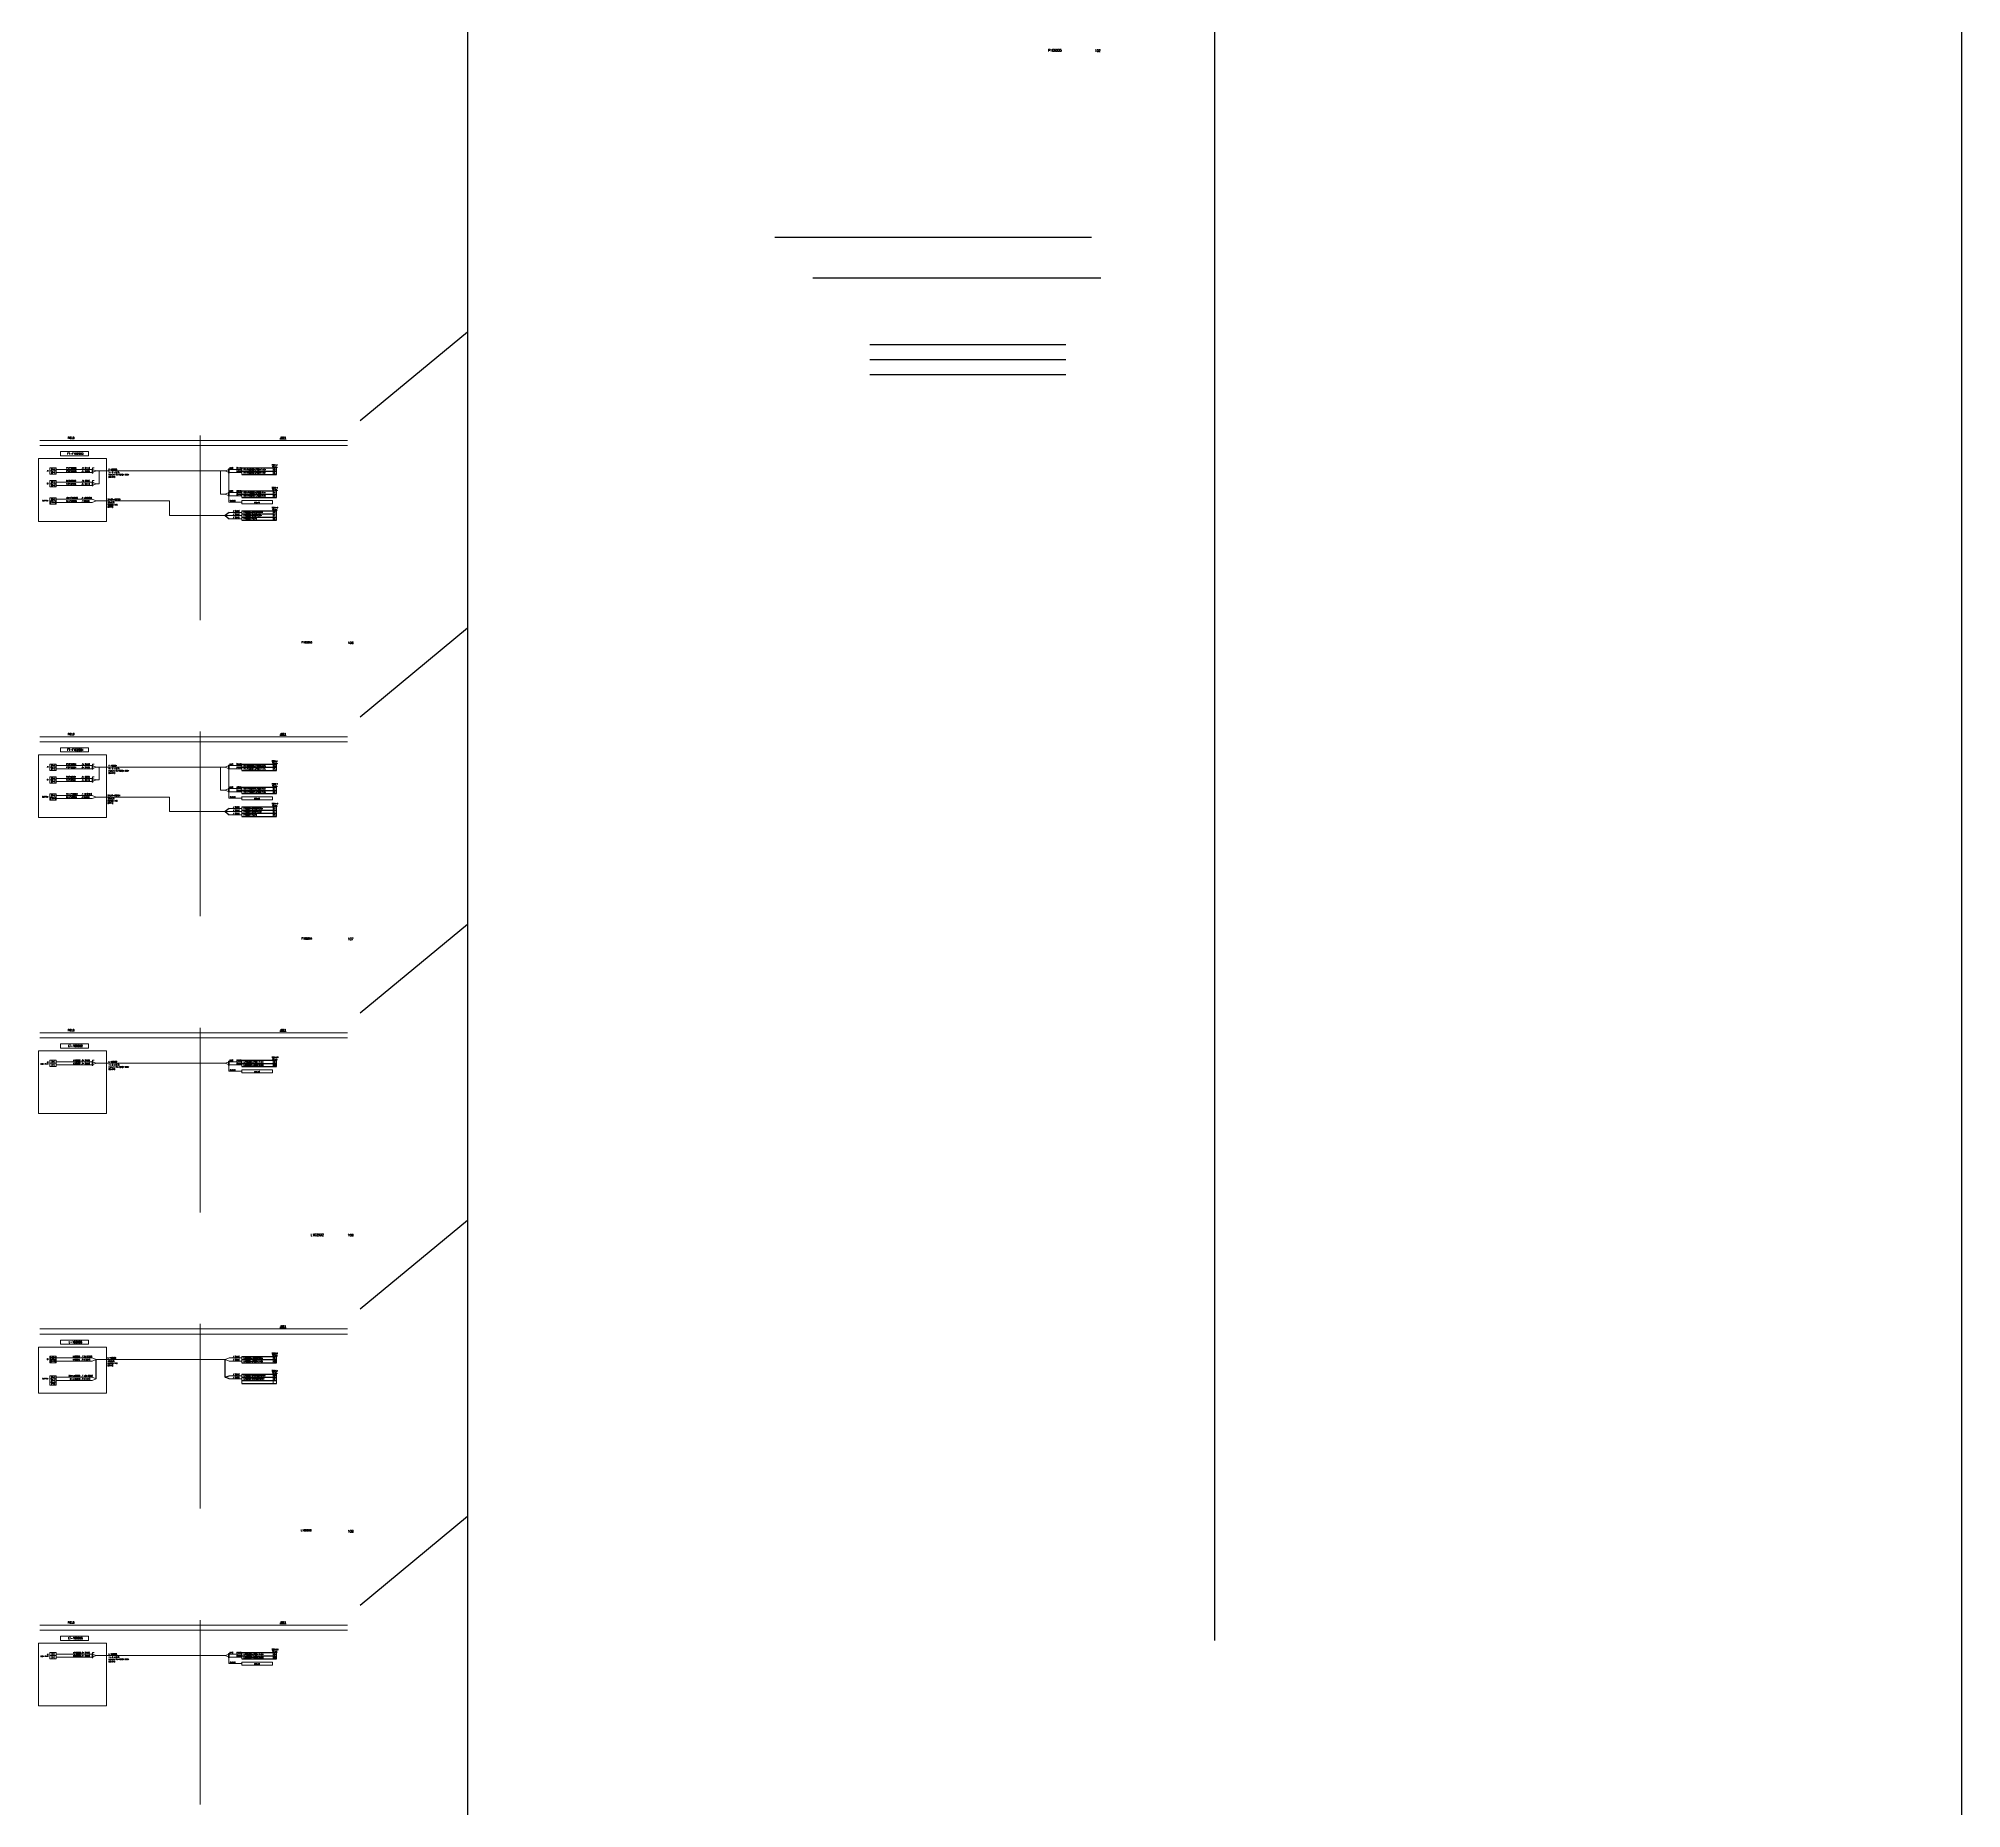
# Model space of a CAD drawing. Header units: millimetres. Extents: x -14942 to 24072, y -50285 to 2207.
# Drawn here: x -11676 to -9262, y -35498 to -33276 of the extents above; entities that cross this region are included whole.
import ezdxf
from ezdxf.enums import TextEntityAlignment as Align

# ---------------------------------------------------------------- set-up
doc = ezdxf.new("R2010")
doc.units = ezdxf.units.MM
doc.header["$MEASUREMENT"] = 0
for name, color, linetype in [('BORDER', 3, 'CONTINUOUS'), ('INSTRU', 4, 'CONTINUOUS'), ('INSTRUMENT', 1, 'CONTINUOUS'), ('LINE', 3, 'CONTINUOUS'), ('TEXT', 2, 'CONTINUOUS')]:
    doc.layers.add(name, color=color, linetype=linetype)
doc.styles.add('ROMANS', font='romans')

# ---------------------------------------------------------------- blocks, each defined once
blk = doc.blocks.new('BOX2')
at = {"layer": 'INSTRU', "color": 7, "lineweight": 13}
for p, q in [((-10467.9, -3369.9), (-10467.9, -3377.9)), ((-10428.8, -3369.9), (-10428.8, -3377.9)), ((-10424.6, -3369.9), (-10424.6, -3377.9))]:
    blk.add_line(p, q, dxfattribs=at)
at = {"layer": 'INSTRUMENT', "color": 7}
for p, q in [((-10467.9, -3369.9), (-10424.6, -3369.9)), ((-10467.9, -3373.9), (-10424.6, -3373.9)), ((-10467.9, -3377.9), (-10424.6, -3377.9))]:
    blk.add_line(p, q, dxfattribs=at)
blk = doc.blocks.new('AA')
at = {"layer": 'INSTRU', "color": 7, "lineweight": 13}
for p, q in [((660.4, -1836.1), (674.5, -1836.1)), ((660.4, -1836.1), (660.4, -1840.1)), ((660.4, -1840.1), (698.6, -1840.1)), ((667.7, -1836.1), (698.6, -1836.1)), ((698.6, -1836.1), (698.6, -1840.1))]:
    blk.add_line(p, q, dxfattribs=at)
at = {"layer": 'TEXT', "color": 7, "lineweight": 13, "style": 'ROMANS'}
blk.add_text('ground', height=1.5, dxfattribs=at).set_placement((675.9, -1839.1))
blk = doc.blocks.new('Box')
at = {"layer": 'INSTRU', "color": 7, "lineweight": 13}
for p, q in [((660.5, -1853.3), (660.5, -1865.3)), ((699.6, -1853.3), (699.6, -1865.3)), ((703.7, -1853.3), (703.7, -1865.3))]:
    blk.add_line(p, q, dxfattribs=at)
at = {"layer": 'INSTRUMENT', "color": 7}
for p, q in [((660.5, -1853.3), (703.7, -1853.3)), ((660.5, -1857.3), (703.7, -1857.3)), ((660.5, -1861.3), (703.7, -1861.3)), ((660.5, -1865.3), (703.7, -1865.3))]:
    blk.add_line(p, q, dxfattribs=at)

msp = doc.modelspace()

# ---------------------------------------------------------------- linework, layer by layer
at = {"layer": 'BORDER', "color": 7, "lineweight": 13}
for p, q in [((-11674, -33780.9), (-11288, -33780.9)), ((-11674, -33787.2), (-11288, -33787.2)), ((-11674, -34152.5), (-11288, -34152.5)), ((-11674, -34158.8), (-11288, -34158.8)), ((-11674, -34524.2), (-11288, -34524.2)), ((-11674, -34530.5), (-11288, -34530.5)), ((-11674, -34895.8), (-11288, -34895.8)), ((-11674, -34902.1), (-11288, -34902.1)), ((-11674, -35267.4), (-11288, -35267.4)), ((-11674, -35273.7), (-11288, -35273.7))]:
    msp.add_line(p, q, dxfattribs=at)
at = {"layer": 'BORDER', "color": 7, "lineweight": 13, "ltscale": 2.5}
for p, q in [((-11472.5, -33774.6), (-11472.5, -34006.1)), ((-11472.5, -34146.2), (-11472.5, -34377.8)), ((-11472.5, -34517.9), (-11472.5, -34749.4)), ((-11472.5, -34889.5), (-11472.5, -35121)), ((-11472.5, -35261.1), (-11472.5, -35492.7))]:
    msp.add_line(p, q, dxfattribs=at)
at = {"layer": 'INSTRU', "color": 7, "lineweight": 13}
for p, q in [((-11661.2, -33815.1), (-11653.2, -33815.1)), ((-11661.2, -33815.1), (-11661.2, -33819.1)), ((-11661.2, -33819.1), (-11653.2, -33819.1)), ((-11661.2, -33819.1), (-11661.2, -33823.1)), ((-11661.2, -33823.1), (-11653.2, -33823.1)), ((-11661.2, -33823.1), (-11653.2, -33823.1)), ((-11661.2, -33831.1), (-11653.2, -33831.1)), ((-11661.2, -33831.1), (-11661.2, -33835.1)), ((-11661.2, -33831.1), (-11653.2, -33831.1)), ((-11661.2, -33831.1), (-11653.2, -33831.1)), ((-11653.2, -33815.1), (-11653.2, -33819.1)), ((-11653.2, -33819.1), (-11653.2, -33823.1)), ((-11653.2, -33831.1), (-11653.2, -33835.1)), ((-11661.2, -33835.1), (-11653.2, -33835.1)), ((-11661.2, -33835.1), (-11661.2, -33839.1)), ((-11661.2, -33839.1), (-11653.2, -33839.1)), ((-11661.2, -33852.6), (-11653.2, -33852.6)), ((-11661.2, -33852.6), (-11653.2, -33852.6)), ((-11661.2, -33852.6), (-11653.2, -33852.6)), ((-11661.2, -33852.6), (-11661.2, -33856.6)), ((-11661.2, -33856.6), (-11661.2, -33860.6)), ((-11661.2, -33856.6), (-11653.2, -33856.6)), ((-11653.2, -33835.1), (-11653.2, -33839.1)), ((-11653.2, -33852.6), (-11653.2, -33856.6)), ((-11653.2, -33856.6), (-11653.2, -33860.6)), ((-11420.2, -33856.1), (-11420.2, -33856.2)), ((-11661.2, -33860.6), (-11653.2, -33860.6)), ((-11661.2, -34186.8), (-11653.2, -34186.8)), ((-11661.2, -34186.8), (-11661.2, -34190.8)), ((-11661.2, -34190.8), (-11653.2, -34190.8)), ((-11661.2, -34190.8), (-11661.2, -34194.8)), ((-11661.2, -34194.8), (-11653.2, -34194.8)), ((-11661.2, -34194.8), (-11653.2, -34194.8)), ((-11653.2, -34186.8), (-11653.2, -34190.8)), ((-11653.2, -34190.8), (-11653.2, -34194.8)), ((-11661.2, -34202.8), (-11653.2, -34202.8)), ((-11661.2, -34202.8), (-11661.2, -34206.8)), ((-11661.2, -34202.8), (-11653.2, -34202.8)), ((-11661.2, -34202.8), (-11653.2, -34202.8)), ((-11661.2, -34206.8), (-11653.2, -34206.8)), ((-11661.2, -34206.8), (-11661.2, -34210.8)), ((-11661.2, -34210.8), (-11653.2, -34210.8)), ((-11653.2, -34202.8), (-11653.2, -34206.8)), ((-11653.2, -34206.8), (-11653.2, -34210.8)), ((-11661.2, -34224.2), (-11653.2, -34224.2)), ((-11661.2, -34224.2), (-11653.2, -34224.2)), ((-11661.2, -34224.2), (-11653.2, -34224.2)), ((-11661.2, -34224.2), (-11661.2, -34228.2)), ((-11661.2, -34228.2), (-11661.2, -34232.2)), ((-11661.2, -34228.2), (-11653.2, -34228.2)), ((-11661.2, -34232.2), (-11653.2, -34232.2)), ((-11653.2, -34224.2), (-11653.2, -34228.2)), ((-11653.2, -34228.2), (-11653.2, -34232.2)), ((-11420.2, -34227.7), (-11420.2, -34227.8)), ((-11661.2, -34558.4), (-11653.2, -34558.4)), ((-11661.2, -34558.4), (-11661.2, -34562.4)), ((-11661.2, -34562.4), (-11653.2, -34562.4)), ((-11661.2, -34562.4), (-11661.2, -34566.4)), ((-11661.2, -34566.4), (-11653.2, -34566.4)), ((-11661.2, -34566.4), (-11653.2, -34566.4)), ((-11653.2, -34558.4), (-11653.2, -34562.4)), ((-11653.2, -34562.4), (-11653.2, -34566.4)), ((-11420.2, -34570.4), (-11420.2, -34570.6)), ((-11661.2, -34930.1), (-11653.2, -34930.1)), ((-11661.2, -34930.1), (-11661.2, -34934.1)), ((-11661.2, -34934.1), (-11653.2, -34934.1)), ((-11661.2, -34934.1), (-11661.2, -34938.1)), ((-11661.2, -34938.1), (-11653.2, -34938.1)), ((-11661.2, -34938.1), (-11653.2, -34938.1)), ((-11653.2, -34930.1), (-11653.2, -34934.1)), ((-11653.2, -34934.1), (-11653.2, -34938.1)), ((-11661.2, -34954.4), (-11653.2, -34954.4)), ((-11661.2, -34954.4), (-11653.2, -34954.4)), ((-11661.2, -34954.4), (-11653.2, -34954.4)), ((-11661.2, -34954.4), (-11661.2, -34958.4)), ((-11661.2, -34958.4), (-11661.2, -34966.4)), ((-11661.2, -34958.4), (-11653.2, -34958.4)), ((-11661.2, -34962.4), (-11653.2, -34962.4)), ((-11661.2, -34966.4), (-11653.2, -34966.4)), ((-11653.2, -34954.4), (-11653.2, -34958.4)), ((-11653.2, -34958.4), (-11653.2, -34966.4)), ((-11661.2, -35301.7), (-11653.2, -35301.7)), ((-11661.2, -35301.7), (-11661.2, -35305.7)), ((-11653.2, -35301.7), (-11653.2, -35305.7)), ((-11661.2, -35305.7), (-11653.2, -35305.7)), ((-11661.2, -35305.7), (-11661.2, -35309.7)), ((-11661.2, -35309.7), (-11653.2, -35309.7)), ((-11661.2, -35309.7), (-11653.2, -35309.7)), ((-11653.2, -35305.7), (-11653.2, -35309.7)), ((-11420.2, -35313.7), (-11420.2, -35313.8))]:
    msp.add_line(p, q, dxfattribs=at)
at = {"layer": 'INSTRUMENT', "color": 7}
for p, q in [((-11137.4, -2798.3), (-11137.4, -38144.8)), ((-10199.9, -2798.3), (-10199.9, -35286.8)), ((-9262.4, -3170), (-9262.4, -50285.5)), ((-10751.6, -33525.6), (-10354.4, -33525.6)), ((-10704, -33576.8), (-10342.3, -33576.8)), ((-11271.9, -33755.7), (-11137.4, -33644.3)), ((-10632.2, -33660.4), (-10386.2, -33660.4)), ((-10632.2, -33679), (-10386.2, -33679)), ((-10632.2, -33698.2), (-10386.2, -33698.2)), ((-11436.3, -33871), (-11441.3, -33875)), ((-11441.3, -33875), (-11436.3, -33879)), ((-11271.9, -34127.4), (-11137.4, -34015.9)), ((-11436.3, -34242.6), (-11441.3, -34246.6)), ((-11441.3, -34246.6), (-11436.3, -34250.6)), ((-11271.9, -34499), (-11137.4, -34387.6)), ((-11271.9, -34499), (-11137.4, -34387.6)), ((-11271.9, -34870.7), (-11137.4, -34759.2)), ((-11603.2, -34958.4), (-11603.2, -34934.1)), ((-11441.3, -34956.4), (-11441.3, -34934.1)), ((-11441.3, -34956.4), (-11436.3, -34954.4)), ((-11436.3, -34958.4), (-11441.3, -34956.4)), ((-11271.9, -35242.3), (-11137.4, -35130.8)), ((-11271.9, -35242.3), (-11137.4, -35130.8))]:
    msp.add_line(p, q, dxfattribs=at)
at = {"layer": 'LINE', "color": 7, "lineweight": 13, "ltscale": 8}
for p, q in [((-11675.6, -33882.3), (-11675.6, -33803.5)), ((-11590.4, -33803.5), (-11675.6, -33803.5)), ((-11590.4, -33882.3), (-11590.4, -33803.5)), ((-11590.4, -33882.3), (-11675.6, -33882.3)), ((-11675.6, -34253.9), (-11675.6, -34175.2)), ((-11590.4, -34175.2), (-11675.6, -34175.2)), ((-11590.4, -34253.9), (-11590.4, -34175.2)), ((-11590.4, -34253.9), (-11675.6, -34253.9)), ((-11675.6, -34625.5), (-11675.6, -34546.8)), ((-11590.4, -34546.8), (-11675.6, -34546.8)), ((-11590.4, -34625.5), (-11590.4, -34546.8)), ((-11590.4, -34625.5), (-11675.6, -34625.5)), ((-11675.6, -34976.5), (-11675.6, -34918.4)), ((-11590.4, -34918.4), (-11675.6, -34918.4)), ((-11590.4, -34976.5), (-11590.4, -34918.4)), ((-11590.4, -34976.5), (-11675.6, -34976.5)), ((-11675.6, -35368.8), (-11675.6, -35290.1)), ((-11590.4, -35290.1), (-11675.6, -35290.1)), ((-11590.4, -35368.8), (-11590.4, -35290.1)), ((-11590.4, -35368.8), (-11675.6, -35368.8))]:
    msp.add_line(p, q, dxfattribs=at)
at = {"layer": 'LINE', "color": 7, "lineweight": 13}
for p, q in [((-11647.8, -33794.7), (-11612.7, -33794.7)), ((-11647.8, -33794.7), (-11647.8, -33800)), ((-11647.8, -33800), (-11612.7, -33800)), ((-11612.7, -33794.7), (-11612.7, -33800)), ((-11653.2, -33817.1), (-11608.2, -33817.1)), ((-11653.2, -33821.1), (-11608.2, -33821.1)), ((-11608.2, -33816.5), (-11608.2, -33821.7)), ((-11608.2, -33816.5), (-11607.2, -33816.5)), ((-11603.2, -33819.1), (-11608.2, -33817.1)), ((-11608.2, -33821.1), (-11603.2, -33819.1)), ((-11608.2, -33821.7), (-11607.2, -33821.7)), ((-11608.2, -33832.5), (-11608.2, -33837.7)), ((-11608.2, -33832.5), (-11607.2, -33832.5)), ((-11607.7, -33815.2), (-11605.9, -33815.2)), ((-11607.7, -33831.2), (-11605.9, -33831.2)), ((-11607.2, -33816.5), (-11607.2, -33821.7)), ((-11607.2, -33832.5), (-11607.2, -33837.7)), ((-11603.2, -33819.1), (-11441.3, -33819.1)), ((-11599.3, -33827.1), (-11599.3, -33819.1)), ((-11599.3, -33835.1), (-11599.3, -33827.1)), ((-11447, -33848.1), (-11447, -33819.1)), ((-11441.3, -33819.1), (-11436.3, -33817.1)), ((-11441.3, -33819.1), (-11436.3, -33821.1)), ((-11436.3, -33816.5), (-11437.3, -33816.5)), ((-11437.3, -33816.5), (-11437.3, -33821.7)), ((-11436.3, -33821.7), (-11437.3, -33821.7)), ((-11436.8, -33821.7), (-11436.8, -33845.5)), ((-11436.3, -33816.5), (-11436.3, -33821.7)), ((-11420.2, -33817.1), (-11436.3, -33817.1)), ((-11420.2, -33821.1), (-11436.3, -33821.1)), ((-11653.2, -33833.1), (-11608.2, -33833.1)), ((-11653.2, -33837.1), (-11608.2, -33837.1)), ((-11653.2, -33854.6), (-11608.2, -33854.6)), ((-11603.2, -33835.1), (-11608.2, -33833.1)), ((-11608.2, -33837.1), (-11603.2, -33835.1)), ((-11608.2, -33837.7), (-11607.2, -33837.7)), ((-11603.2, -33856.6), (-11608.2, -33854.6)), ((-11608.2, -33858.6), (-11603.2, -33856.6)), ((-11603.2, -33835.1), (-11599.3, -33835.1)), ((-11603.2, -33856.6), (-11511.1, -33856.6)), ((-11441.3, -33848.1), (-11447, -33848.1)), ((-11441.3, -33848.1), (-11436.3, -33846.1)), ((-11441.3, -33848.1), (-11436.3, -33850.1)), ((-11436.3, -33845.5), (-11437.3, -33845.5)), ((-11437.3, -33845.5), (-11437.3, -33850.7)), ((-11436.3, -33850.7), (-11437.3, -33850.7)), ((-11436.8, -33850.7), (-11436.8, -33858.1)), ((-11436.3, -33845.5), (-11436.3, -33850.7)), ((-11420.2, -33846.1), (-11436.3, -33846.1)), ((-11420.2, -33850.1), (-11436.3, -33850.1)), ((-11653.2, -33858.6), (-11608.2, -33858.6)), ((-11441.3, -33875), (-11511.1, -33875)), ((-11420.2, -33875), (-11441.3, -33875)), ((-11420.3, -33858.1), (-11436.8, -33858.1)), ((-11420.2, -33871), (-11436.3, -33871)), ((-11420.2, -33879), (-11436.3, -33879)), ((-11647.8, -34166.4), (-11612.7, -34166.4)), ((-11647.8, -34166.4), (-11647.8, -34171.6)), ((-11612.7, -34166.4), (-11612.7, -34171.6)), ((-11653.2, -34188.8), (-11608.2, -34188.8)), ((-11653.2, -34192.8), (-11608.2, -34192.8)), ((-11647.8, -34171.6), (-11612.7, -34171.6)), ((-11608.2, -34188.2), (-11608.2, -34193.4)), ((-11608.2, -34188.2), (-11607.2, -34188.2)), ((-11603.2, -34190.8), (-11608.2, -34188.8)), ((-11608.2, -34192.8), (-11603.2, -34190.8)), ((-11608.2, -34193.4), (-11607.2, -34193.4)), ((-11607.7, -34186.8), (-11605.9, -34186.8)), ((-11607.2, -34188.2), (-11607.2, -34193.4)), ((-11603.2, -34190.8), (-11441.3, -34190.8)), ((-11599.3, -34198.8), (-11599.3, -34190.8)), ((-11447, -34219.7), (-11447, -34190.8)), ((-11441.3, -34190.8), (-11436.3, -34188.8)), ((-11441.3, -34190.8), (-11436.3, -34192.8)), ((-11436.3, -34188.2), (-11437.3, -34188.2)), ((-11437.3, -34188.2), (-11437.3, -34193.4)), ((-11436.3, -34193.4), (-11437.3, -34193.4)), ((-11436.8, -34193.4), (-11436.8, -34217.1)), ((-11436.3, -34188.2), (-11436.3, -34193.4)), ((-11420.2, -34188.8), (-11436.3, -34188.8)), ((-11420.2, -34192.8), (-11436.3, -34192.8)), ((-11653.2, -34204.8), (-11608.2, -34204.8)), ((-11653.2, -34208.8), (-11608.2, -34208.8)), ((-11608.2, -34204.2), (-11608.2, -34209.4)), ((-11608.2, -34204.2), (-11607.2, -34204.2)), ((-11603.2, -34206.8), (-11608.2, -34204.8)), ((-11608.2, -34208.8), (-11603.2, -34206.8)), ((-11608.2, -34209.4), (-11607.2, -34209.4)), ((-11607.7, -34202.8), (-11605.9, -34202.8)), ((-11607.2, -34204.2), (-11607.2, -34209.4)), ((-11603.2, -34206.8), (-11599.3, -34206.8)), ((-11599.3, -34206.8), (-11599.3, -34198.8)), ((-11441.3, -34219.7), (-11436.3, -34217.7)), ((-11436.3, -34217.1), (-11437.3, -34217.1)), ((-11437.3, -34217.1), (-11437.3, -34222.3)), ((-11436.3, -34217.1), (-11436.3, -34222.3)), ((-11420.2, -34217.7), (-11436.3, -34217.7)), ((-11653.2, -34226.2), (-11608.2, -34226.2)), ((-11653.2, -34230.2), (-11608.2, -34230.2)), ((-11603.2, -34228.2), (-11608.2, -34226.2)), ((-11608.2, -34230.2), (-11603.2, -34228.2)), ((-11603.2, -34228.2), (-11511.1, -34228.2)), ((-11441.3, -34219.7), (-11447, -34219.7)), ((-11441.3, -34219.7), (-11436.3, -34221.7)), ((-11436.3, -34222.3), (-11437.3, -34222.3)), ((-11436.8, -34222.3), (-11436.8, -34229.7)), ((-11420.3, -34229.7), (-11436.8, -34229.7)), ((-11420.2, -34221.7), (-11436.3, -34221.7)), ((-11420.2, -34242.6), (-11436.3, -34242.6)), ((-11441.3, -34246.6), (-11511.1, -34246.6)), ((-11420.2, -34246.6), (-11441.3, -34246.6)), ((-11420.2, -34250.6), (-11436.3, -34250.6)), ((-11647.8, -34538), (-11612.7, -34538)), ((-11647.8, -34538), (-11647.8, -34543.2)), ((-11647.8, -34543.2), (-11612.7, -34543.2)), ((-11612.7, -34538), (-11612.7, -34543.2)), ((-11653.2, -34560.4), (-11608.2, -34560.4)), ((-11653.2, -34564.4), (-11608.2, -34564.4)), ((-11608.2, -34559.8), (-11608.2, -34565)), ((-11608.2, -34559.8), (-11607.2, -34559.8)), ((-11603.2, -34562.4), (-11608.2, -34560.4)), ((-11608.2, -34564.4), (-11603.2, -34562.4)), ((-11608.2, -34565), (-11607.2, -34565)), ((-11607.7, -34558.5), (-11605.9, -34558.5)), ((-11607.2, -34559.8), (-11607.2, -34565)), ((-11603.2, -34562.4), (-11441.3, -34562.4)), ((-11441.3, -34562.4), (-11436.3, -34560.4)), ((-11441.3, -34562.4), (-11436.3, -34564.4)), ((-11436.3, -34559.8), (-11437.3, -34559.8)), ((-11437.3, -34559.8), (-11437.3, -34565)), ((-11436.3, -34565), (-11437.3, -34565)), ((-11436.8, -34565), (-11436.8, -34572.4)), ((-11420.3, -34572.4), (-11436.8, -34572.4)), ((-11436.3, -34559.8), (-11436.3, -34565)), ((-11420.2, -34560.4), (-11436.3, -34560.4)), ((-11420.2, -34564.4), (-11436.3, -34564.4)), ((-11647.8, -34909.7), (-11612.7, -34909.7)), ((-11647.8, -34909.7), (-11647.8, -34914.9)), ((-11647.8, -34914.9), (-11612.7, -34914.9)), ((-11612.7, -34909.7), (-11612.7, -34914.9)), ((-11653.2, -34932.1), (-11608.2, -34932.1)), ((-11653.2, -34936.1), (-11608.2, -34936.1)), ((-11603.2, -34934.1), (-11608.2, -34932.1)), ((-11608.2, -34936.1), (-11603.2, -34934.1)), ((-11603.2, -34934.1), (-11441.3, -34934.1)), ((-11441.3, -34934.1), (-11436.3, -34932.1)), ((-11441.3, -34934.1), (-11436.3, -34936.1)), ((-11420.2, -34932.1), (-11436.3, -34932.1)), ((-11420.2, -34936.1), (-11436.3, -34936.1)), ((-11653.2, -34956.4), (-11608.2, -34956.4)), ((-11653.2, -34960.4), (-11608.2, -34960.4)), ((-11603.2, -34958.4), (-11608.2, -34956.4)), ((-11608.2, -34960.4), (-11603.2, -34958.4)), ((-11420.2, -34954.4), (-11436.3, -34954.4)), ((-11420.2, -34958.4), (-11436.3, -34958.4)), ((-11653.2, -35303.7), (-11608.2, -35303.7)), ((-11647.8, -35281.3), (-11612.7, -35281.3)), ((-11647.8, -35281.3), (-11647.8, -35286.5)), ((-11647.8, -35286.5), (-11612.7, -35286.5)), ((-11612.7, -35281.3), (-11612.7, -35286.5)), ((-11608.2, -35303.1), (-11608.2, -35308.3)), ((-11608.2, -35303.1), (-11607.2, -35303.1)), ((-11603.2, -35305.7), (-11608.2, -35303.7)), ((-11607.7, -35301.8), (-11605.9, -35301.8)), ((-11607.2, -35303.1), (-11607.2, -35308.3)), ((-11441.3, -35305.7), (-11436.3, -35303.7)), ((-11436.3, -35303.1), (-11437.3, -35303.1)), ((-11437.3, -35303.1), (-11437.3, -35308.3)), ((-11436.3, -35303.1), (-11436.3, -35308.3)), ((-11420.2, -35303.7), (-11436.3, -35303.7)), ((-11653.2, -35307.7), (-11608.2, -35307.7)), ((-11608.2, -35307.7), (-11603.2, -35305.7)), ((-11608.2, -35308.3), (-11607.2, -35308.3)), ((-11603.2, -35305.7), (-11441.3, -35305.7)), ((-11441.3, -35305.7), (-11436.3, -35307.7)), ((-11436.3, -35308.3), (-11437.3, -35308.3)), ((-11436.8, -35308.3), (-11436.8, -35315.7)), ((-11420.3, -35315.7), (-11436.8, -35315.7)), ((-11420.2, -35307.7), (-11436.3, -35307.7))]:
    msp.add_line(p, q, dxfattribs=at)
at = {"layer": 'TEXT', "color": 7, "lineweight": 13}
for p, q in [((-11607.7, -33816.5), (-11607.7, -33815.2)), ((-11607.7, -33832.5), (-11607.7, -33831.2)), ((-11511.1, -33856.6), (-11511.1, -33875)), ((-11607.7, -34188.2), (-11607.7, -34186.8)), ((-11607.7, -34204.2), (-11607.7, -34202.8)), ((-11511.1, -34228.2), (-11511.1, -34246.6)), ((-11607.7, -34559.8), (-11607.7, -34558.5)), ((-11607.7, -35303.1), (-11607.7, -35301.8))]:
    msp.add_line(p, q, dxfattribs=at)

# ---------------------------------------------------------------- block references
at = {"layer": 'INSTRUMENT', "color": 7}
for p in [(-952.4, -30445.4), (-952.4, -30474.3), (-952.4, -30817), (-952.4, -30846), (-952.4, -31188.7), (-952.4, -31560.3), (-952.4, -31932)]:
    msp.add_blockref('BOX2', p, dxfattribs=at)
at = {"layer": 'INSTRUMENT', "color": 1}
for name, p in [('AA', (-12080.7, -32020)), ('Box', (-12080.7, -32015.7)), ('AA', (-12080.7, -32391.7)), ('Box', (-12080.7, -32387.3)), ('AA', (-12080.7, -32734.4)), ('Box', (-12080.7, -33099.1)), ('AA', (-12080.7, -33477.6))]:
    msp.add_blockref(name, p, dxfattribs=at)

# ---------------------------------------------------------------- texts
at = {"layer": 'TEXT', "color": 7, "lineweight": 13, "style": 'ROMANS'}
for s, height, p in [('P106205', 2.8, (-10408.5, -33292.6)), ('FIELD', 2.4, (-11638.9, -33778.8)), ('%%UJB01', 2.4, (-11372.7, -33778.8)), ('FT/F102903', 1.5, (-11640.6, -33816.1)), ('FT/F102903', 1.5, (-11640.6, -33820.1)), ('FI/F102903', 1.5, (-11640.6, -33832.1)), ('/+ (1WH)', 1.5, (-11621.4, -33816.1)), ('/- (1BK)', 1.5, (-11621.4, -33820.1)), ('/+ (2BK)', 1.5, (-11621.4, -33832.1)), ('2 x 2 x 0.75', 1.5, (-11587.6, -33821.8)), ('F-102903', 1.5, (-11587.6, -33817.9)), ('Instrum RE-Y(ST)Y 500V', 1.5, (-11587.6, -33824.5)), ('(BLACK)', 1.5, (-11587.6, -33827.2)), ('(1P)', 1.5, (-11435.7, -33816.2)), ('FT-F102903+/TBDAI.1:16+', 1.5, (-11418, -33818.2)), ('FT-F102903-/TBDAI.1:16-', 1.5, (-11418, -33822.2)), ('TBDAI.1', 1.5, (-11382.8, -33812.3)), ('TB No.', 1.5, (-11382.2, -33814.8)), ('16+', 1.35, (-11381.1, -33818.2)), ('16-', 1.35, (-11381.1, -33822.2)), ('FI/F102903', 1.5, (-11640.6, -33836.1)), ('24V-F102903', 1.5, (-11640.6, -33853.6)), ('0V-F102903', 1.5, (-11640.6, -33857.6)), ('/- (2WH)', 1.5, (-11621.4, -33836.1)), ('/', 1.5, (-11621.4, -33853.6)), ('/', 1.5, (-11621.4, -33857.6)), ('0(2BK)', 1.5, (-11618.8, -33857.6)), ('+24(1BK)', 1.5, (-11618.8, -33853.6)), ('24V/F-102903', 1.5, (-11588.7, -33855.4)), ('(2P)', 1.5, (-11435.7, -33845.2)), ('SHIELD', 1.5, (-11435.4, -33857.4)), ('TBDCI.1', 1.5, (-11382.8, -33841)), ('TB No.', 1.5, (-11382.2, -33843.5)), ('4+', 1.5, (-11380.8, -33847.1)), ('4S', 1.5, (-11380.8, -33851.1)), ('3Gx0.75', 1.5, (-11588.7, -33859.5)), ('OLFLEX 110', 1.5, (-11588.7, -33862.2)), ('(GRAY)', 1.5, (-11588.7, -33864.9)), ('/ (1BK)', 1.5, (-11431.6, -33870.2)), ('/ (2BK)', 1.5, (-11431.6, -33874.2)), ('/ (G/Y)', 1.5, (-11431.6, -33878.1)), ('TB24V.2', 1.5, (-11383, -33865.8)), ('TB No.', 1.5, (-11382.2, -33868.3)), ('4+', 1.5, (-11380.8, -33871.8)), ('4-', 1.5, (-11380.8, -33875.8)), ('PE', 1.5, (-11380.5, -33879.8)), ('F102903', 2.24, (-11345.4, -34035.3)), ('FIELD', 2.4, (-11638.9, -34150.5)), ('%%UJB01', 2.4, (-11372.7, -34150.5)), ('FT/F102904', 1.5, (-11640.6, -34187.7)), ('FT/F102904', 1.5, (-11640.6, -34191.7)), ('/+ (1WH)', 1.5, (-11621.4, -34187.7)), ('/- (1BK)', 1.5, (-11621.4, -34191.7)), ('2 x 2 x 0.75', 1.5, (-11587.6, -34193.4)), ('F-102904', 1.5, (-11587.6, -34189.6)), ('Instrum RE-Y(ST)Y 500V', 1.5, (-11587.6, -34196.1)), ('(1P)', 1.5, (-11435.7, -34187.9)), ('FT-F102904+/TBDAI.1:17+', 1.5, (-11418, -34189.8)), ('FT-F102904-/TBDAI.1:17-', 1.5, (-11418, -34193.8)), ('TBDAI.1', 1.5, (-11382.8, -34183.9)), ('TB No.', 1.5, (-11382.2, -34186.4)), ('17+', 1.35, (-11381.1, -34189.8)), ('17-', 1.35, (-11381.1, -34193.8)), ('FI/F102904', 1.5, (-11640.6, -34203.7)), ('FI/F102904', 1.5, (-11640.6, -34207.7)), ('/+ (2BK)', 1.5, (-11621.4, -34203.7)), ('/- (2WH)', 1.5, (-11621.4, -34207.7)), ('(BLACK)', 1.5, (-11587.6, -34198.8)), ('(2P)', 1.5, (-11435.7, -34216.8)), ('TBDCI.1', 1.5, (-11382.8, -34212.7)), ('TB No.', 1.5, (-11382.2, -34215.2)), ('5+', 1.5, (-11380.8, -34218.7)), ('24V-F102904', 1.5, (-11640.6, -34225.2)), ('0V-F102904', 1.5, (-11640.6, -34229.2)), ('/', 1.5, (-11621.4, -34225.2)), ('/', 1.5, (-11621.4, -34229.2)), ('0(2BK)', 1.5, (-11618.8, -34229.2)), ('+24(1BK)', 1.5, (-11618.8, -34225.2)), ('24V/F-102904', 1.5, (-11588.7, -34227)), ('3Gx0.75', 1.5, (-11588.7, -34231.1)), ('OLFLEX 110', 1.5, (-11588.7, -34233.8)), ('(GRAY)', 1.5, (-11588.7, -34236.5)), ('SHIELD', 1.5, (-11435.4, -34229)), ('/ (1BK)', 1.5, (-11431.6, -34241.8)), ('TB24V.2', 1.5, (-11383, -34237.4)), ('TB No.', 1.5, (-11382.2, -34239.9)), ('5S', 1.5, (-11380.8, -34222.7)), ('5+', 1.5, (-11380.8, -34243.5)), ('/ (2BK)', 1.5, (-11431.6, -34245.8)), ('/ (G/Y)', 1.5, (-11431.6, -34249.7)), ('5-', 1.5, (-11380.8, -34247.5)), ('PE', 1.5, (-11380.5, -34251.5)), ('F102904', 2.24, (-11345.4, -34406.9)), ('FIELD', 2.4, (-11638.9, -34522.1)), ('%%UJB01', 2.4, (-11372.7, -34522.1)), ('TBDAI.01', 1.5, (-11382.8, -34555.6)), ('TB No.', 1.5, (-11382.2, -34558.1)), ('L102902', 1.5, (-11631.9, -34559.4)), ('L102902', 1.5, (-11631.9, -34563.4)), ('/+ (1BK)', 1.5, (-11621.4, -34559.4)), ('/- (1WH)', 1.5, (-11621.4, -34563.4)), ('L-102902', 1.5, (-11587.6, -34561.2)), ('Instrum RE-Y(ST)Y 500V', 1.5, (-11587.6, -34567.8)), ('(BLACK)', 1.5, (-11587.6, -34570.4)), ('1 x 2 x 0.75', 1.5, (-11587.6, -34565)), ('(1P)', 1.5, (-11435.7, -34559.5)), ('SHIELD', 1.5, (-11435.4, -34571.7)), ('LT102902+/TBDAI.1:18+', 1.5, (-11418, -34561.5)), ('LT102902-/TBDAI.1:18S', 1.5, (-11418, -34565.5)), ('18+', 1.35, (-11381.2, -34561.4)), ('18S', 1.35, (-11381.2, -34565.4)), ('L102902', 2.8, (-11334, -34779.1)), ('%%UJB01', 2.4, (-11372.7, -34893.7)), ('L102906', 1.5, (-11632.5, -34931)), ('L102906', 1.5, (-11632.5, -34935)), ('/ 24V (1BK)', 1.5, (-11621.4, -34931)), ('/', 1.5, (-11621.4, -34935)), ('0 (2BK)', 1.5, (-11618.8, -34935)), ('/ (1BK)', 1.5, (-11431.6, -34931.2)), ('/ (2BK)', 1.5, (-11431.6, -34935.2)), ('L102906+/TBDDI.2:15+', 1.5, (-11418, -34933.1)), ('L102906-/TBDDI.2:15S', 1.5, (-11418, -34937.1)), ('TBDDI.2', 1.5, (-11382.8, -34927.2)), ('TB No.', 1.5, (-11382.2, -34929.7)), ('15+', 1.35, (-11381.1, -34933)), ('15S', 1.35, (-11381.1, -34937)), ('24V-L102906', 1.5, (-11637.6, -34955.3)), ('0V-L102906', 1.5, (-11636.1, -34959.3)), ('/', 1.5, (-11621.4, -34955.3)), ('/', 1.5, (-11621.4, -34959.3)), ('0 (4BK)', 1.5, (-11618.8, -34959.3)), ('+24 (3BK)', 1.5, (-11618.8, -34955.3)), ('/ (3BK)', 1.5, (-11431.6, -34953.5)), ('/ (4BK)', 1.5, (-11431.6, -34957.5)), ('TBDDI.2', 1.5, (-11383, -34949.1)), ('TB No.', 1.5, (-11382.2, -34951.6)), ('16+', 1.35, (-11381.1, -34955.1)), ('16-', 1.35, (-11381.1, -34959.1)), ('L102906', 2.24, (-11346.2, -35149.6)), ('FIELD', 2.4, (-11638.9, -35265.4)), ('%%UJB01', 2.4, (-11372.7, -35265.4)), ('LT102906', 1.5, (-11631.9, -35302.7)), ('/+ (1BK)', 1.5, (-11621.4, -35302.7)), ('/- (1WH)', 1.5, (-11621.4, -35306.7)), ('L-102906', 1.5, (-11587.6, -35304.5)), ('(1P)', 1.5, (-11435.7, -35302.8)), ('LT102906+/TBDAI.1:19+', 1.5, (-11418, -35304.8)), ('TBDAI.01', 1.5, (-11382.8, -35298.8)), ('TB No.', 1.5, (-11382.2, -35301.3)), ('19+', 1.35, (-11381.2, -35304.7)), ('LT102906', 1.5, (-11631.9, -35306.7)), ('Instrum RE-Y(ST)Y 500V', 1.5, (-11587.6, -35311)), ('(BLACK)', 1.5, (-11587.6, -35313.7)), ('1 x 2 x 0.75', 1.5, (-11587.6, -35308.3)), ('SHIELD', 1.5, (-11435.4, -35315)), ('LT102906-/TBDAI.1:19S', 1.5, (-11418, -35308.7)), ('19S', 1.35, (-11381.2, -35308.7))]:
    msp.add_text(s, height=height, dxfattribs=at).set_placement(p)
for s, height, p in [('102', 2.8, (-10346.4, -33291.5)), ('[1+]', 1.5, (-11657.2, -33817.1)), ('[2-]', 1.5, (-11657.2, -33821.1)), ('[5+]', 1.5, (-11657.2, -33833.1)), ('[6-]', 1.5, (-11657.2, -33837.1)), ('[9+]', 1.5, (-11657.2, -33854.6)), ('[10-]', 1.5, (-11657.2, -33858.6)), ('106', 2.8, (-11283.9, -34034.8)), ('[1+]', 1.5, (-11657.2, -34188.8)), ('[2-]', 1.5, (-11657.2, -34192.8)), ('[5+]', 1.5, (-11657.2, -34204.8)), ('[6-]', 1.5, (-11657.2, -34208.8)), ('[10-]', 1.5, (-11657.2, -34230.2)), ('[9+]', 1.5, (-11657.2, -34226.2)), ('107', 2.8, (-11283.9, -34406.4)), ('[+]', 1.5, (-11657.2, -34560.4)), ('[-]', 1.5, (-11657.2, -34564.4)), ('108', 2.8, (-11283.9, -34778)), ('[4COM]', 1.5, (-11657.2, -34932.1)), ('[5NO]', 1.5, (-11657.2, -34936.1)), ('[1+]', 1.5, (-11657.2, -34956.4)), ('[2-]', 1.5, (-11657.2, -34960.4)), ('[PE]', 1.5, (-11657.2, -34964.4)), ('109', 2.8, (-11283.9, -35149.7)), ('[+]', 1.5, (-11657.2, -35303.7)), ('[-]', 1.5, (-11657.2, -35307.7))]:
    msp.add_text(s, height=height, dxfattribs=at).set_placement(p, align=Align.MIDDLE)
for s, p in [('FT-F102903', (-11629.3, -33798.6)), ('FT-F102904', (-11629.3, -34170.2)), ('LT-102902', (-11629.3, -34541.8)), ('L-102906', (-11629.3, -34913.5)), ('LT-102906', (-11629.3, -35285.1))]:
    msp.add_text(s, height=2.4, dxfattribs=at).set_placement(p, align=Align.CENTER)
for s, p in [('AI', (-11663.2, -33819.6)), ('(1WH)', (-11421.1, -33816.1)), ('(1BK)', (-11421.1, -33820.1)), ('SUPPLY', (-11663.2, -33857)), ('CI', (-11663.2, -33835.6)), ('(2WH)', (-11421.1, -33849)), ('(2BK)', (-11421.1, -33845)), ('AI', (-11663.2, -34191.2)), ('(1WH)', (-11421.1, -34187.7)), ('(1BK)', (-11421.1, -34191.7)), ('CI', (-11663.2, -34207.2)), ('(2WH)', (-11421.1, -34220.7)), ('(2BK)', (-11421.1, -34216.7)), ('SUPPLY', (-11663.2, -34228.7)), ('COM PWR', (-11663.2, -34564)), ('AI', (-11663.2, -34561.7)), ('(1WH)', (-11421.1, -34563.4)), ('(1BK)', (-11421.1, -34559.4)), ('DI', (-11663.2, -34934.5)), ('SUPPLY', (-11663.2, -34958.8)), ('AI', (-11663.2, -35305)), ('(1WH)', (-11421.1, -35306.7)), ('(1BK)', (-11421.1, -35302.7)), ('COM PWR', (-11663.2, -35307.3))]:
    msp.add_text(s, height=1.5, dxfattribs=at).set_placement(p, align=Align.RIGHT)
at = {"layer": 'TEXT', "color": 7, "lineweight": 13, "style": 'ROMANS', "width": 0.98}
for s, p in [('FQT-F102903+/TBDCI.1:4+', (-11418.1, -33847)), ('FQT-F102903-/TBDCI.1:4S', (-11418.1, -33850.9)), ('F102903-24V/24V.2:4+', (-11418.1, -33871.7)), ('F102903-0V/24V.2:4-', (-11418.1, -33875.7)), ('F102903-PE/PE', (-11418.1, -33879.7)), ('FQT-F102904+/TBDCI.1:5+', (-11418.1, -34218.6)), ('FQT-F102904-/TBDCI.1:5S', (-11418.1, -34222.6)), ('F102904-24V/24V.2:5+', (-11418.1, -34243.4)), ('F102904-0V/24V.2:5-', (-11418.1, -34247.3)), ('F102904-PE/PE', (-11418.1, -34251.3)), ('L102906-24V/TBDDI.2:16+', (-11418.1, -34955.1)), ('L102906-0V/TBDDI.2:16-', (-11418.1, -34959.1))]:
    msp.add_text(s, height=1.5, dxfattribs=at).set_placement(p)
at = {"layer": 'TEXT', "color": 0, "lineweight": 13, "style": 'ROMANS'}
for s, p in [('L-102906', (-11588.7, -34932.8)), ('4Cx0.75', (-11588.7, -34936.9)), ('OLFLEX 110', (-11588.7, -34939.6)), ('(GRAY)', (-11588.7, -34942.3))]:
    msp.add_text(s, height=1.5, dxfattribs=at).set_placement(p)

doc.saveas('drawing.dxf')
